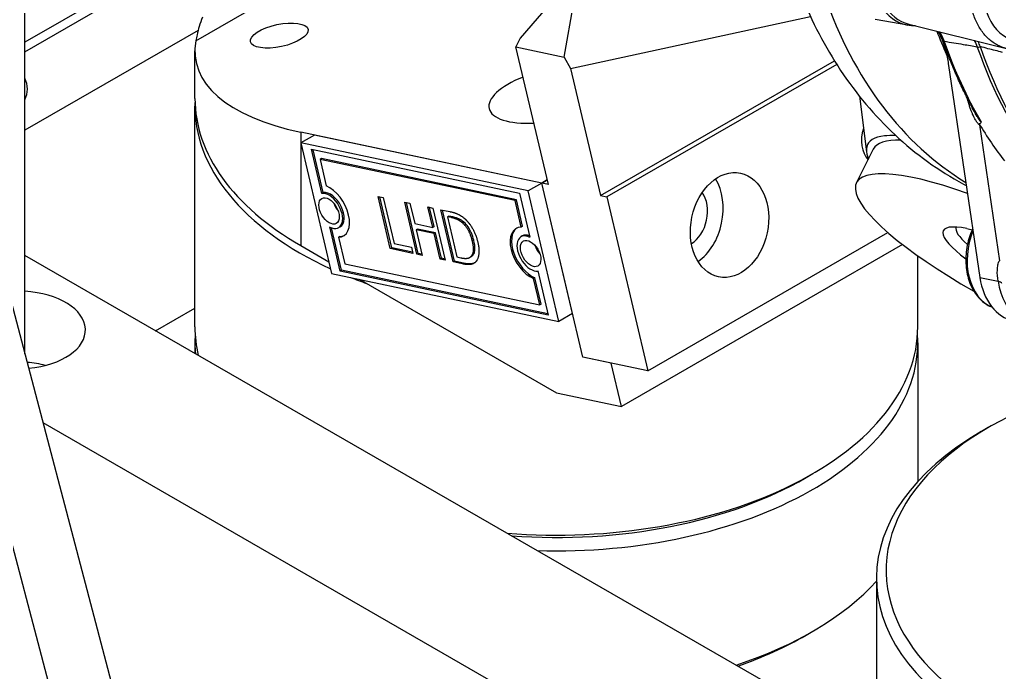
# Model space of a CAD drawing. Header units: millimetres. Extents: x 0 to 7722, y 0 to 5460.
# Drawn here: x 4347.7 to 4449.3, y 3546.8 to 3614.6 of the extents above; entities that cross this region are included whole.
import ezdxf

# ---------------------------------------------------------------- set-up
doc = ezdxf.new("R2010")
doc.units = ezdxf.units.MM
doc.header["$LTSCALE"] = 5
doc.layers.get('0').update_dxf_attribs({"linetype": 'CONTINUOUS'})

# ---------------------------------------------------------------- blocks, each defined once
blk = doc.blocks.new('RWFWFWEWEFWEFWEF')
for p, q in [((-162.28, -23.04), (-123.04, -0.44)), ((-144.53, -21.9), (-118.39, -6.84)), ((-139.3, -8.83), (-162.28, -22.06)), ((-162.28, -54.37), (-162.28, -15.45)), ((-107.35, -17.51), (-110.87, -21.63)), ((-106.32, -23.6), (-105.32, -17.94)), ((-105.67, -24.77), (-80.76, -19.38)), ((-70.66, -20.29), (-74.05, -19.7)), ((-70.57, -20.17), (-60.43, -22.71)), ((-144.29, -20.83), (-162.28, -31.18)), ((-110.87, -21.63), (-111.32, -22.54)), ((-67.04, -21.86), (-67.09, -21.85)), ((-144.63, -27.88), (-144.63, -22.95)), ((-107.96, -36.81), (-111.32, -22.54)), ((-111.32, -22.54), (-106.32, -23.6)), ((-106.32, -23.6), (-105.67, -24.77)), ((-102.56, -37.95), (-78.28, -23.97)), ((-78.03, -24.36), (-101.89, -38.09)), ((-170.06, -24.82), (-146.72, -113.47)), ((-105.67, -24.77), (-102.56, -37.95)), ((-66.44, -24.46), (-63.19, -46.45)), ((-152.38, -116.73), (-175.72, -28.07)), ((-75.69, -27.65), (-74.96, -33.42)), ((-144.63, -51.59), (-144.63, -28.7)), ((-133.64, -31.38), (-133.64, -32.49)), ((-108.63, -36.67), (-133.64, -31.38)), ((-63.24, -30.63), (-61.16, -44.72)), ((-132.24, -31.68), (-133.65, -32.5)), ((-110.05, -37.48), (-133.65, -32.5)), ((-133.65, -32.5), (-130.46, -46.03)), ((-133.64, -32.52), (-133.64, -43.15)), ((-108.63, -36.67), (-132.24, -31.68)), ((-131.46, -37.73), (-132.53, -33.16)), ((-132.53, -33.16), (-110.95, -37.72)), ((-131.31, -37.65), (-132.36, -33.2)), ((-74.25, -33.14), (-75.99, -36.62)), ((-131.5, -34.12), (-131.64, -34.21)), ((-131.64, -34.21), (-131, -36.95)), ((-111.41, -38.48), (-131.64, -34.21)), ((-111.27, -38.4), (-131.5, -34.12)), ((-108.63, -36.67), (-108.07, -36.34)), ((-108.07, -36.34), (-108.63, -36.67)), ((-108.63, -36.67), (-110.05, -37.48)), ((-106.86, -51.02), (-110.05, -37.48)), ((-107.96, -36.81), (-108.63, -36.67)), ((-104.38, -54.71), (-108.63, -36.67)), ((-104.38, -54.71), (-108.63, -36.67)), ((-105.44, -50.2), (-108.63, -36.67)), ((-131.31, -37.65), (-131.46, -37.73)), ((-125.63, -38.05), (-125.09, -38.16)), ((-124.36, -43.46), (-125.63, -38.05)), ((-124.21, -43.38), (-125.46, -38.08)), ((-125.09, -38.16), (-123.97, -42.93)), ((-111.27, -38.4), (-111.41, -38.48)), ((-110.77, -41.23), (-111.41, -38.48)), ((-110.63, -41.14), (-111.27, -38.4)), ((-110.95, -37.72), (-109.88, -42.29)), ((-102.56, -37.95), (-101.89, -38.09)), ((-101.89, -38.09), (-97.64, -56.14)), ((-121.59, -44.05), (-122.86, -38.63)), ((-122.86, -38.63), (-122.33, -38.75)), ((-121.45, -43.96), (-122.69, -38.67)), ((-122.33, -38.75), (-121.83, -40.87)), ((-119.96, -41.26), (-120.46, -39.14)), ((-120.46, -39.14), (-119.93, -39.25)), ((-119.82, -41.18), (-120.29, -39.18)), ((-119.93, -39.25), (-118.65, -44.67)), ((-119.11, -39.43), (-118.18, -39.62)), ((-117.83, -44.84), (-119.11, -39.43)), ((-117.69, -44.76), (-118.94, -39.46)), ((-118.28, -40.08), (-118.42, -40.16)), ((-118.01, -40.25), (-118.42, -40.16)), ((-118.42, -40.16), (-117.44, -44.33)), ((-117.87, -40.17), (-118.28, -40.08)), ((-117.87, -40.17), (-118.01, -40.25)), ((-129.55, -45.79), (-130.63, -41.22)), ((-129.41, -45.71), (-130.45, -41.3)), ((-129.57, -41.2), (-129.71, -41.28)), ((-121.83, -40.87), (-119.96, -41.26)), ((-121.53, -41.43), (-121.67, -41.51)), ((-119.81, -41.9), (-121.67, -41.51)), ((-121.67, -41.51), (-121.05, -44.16)), ((-119.67, -41.82), (-121.53, -41.43)), ((-119.82, -41.18), (-119.96, -41.26)), ((-116.72, -40.72), (-116.87, -40.8)), ((-110.63, -41.14), (-110.77, -41.23)), ((-64.55, -41.39), (-63.98, -41.51)), ((-129.6, -42.21), (-129.74, -42.29)), ((-129.74, -42.29), (-129.09, -45.03)), ((-119.67, -41.82), (-119.81, -41.9)), ((-119.19, -44.55), (-119.81, -41.9)), ((-119.05, -44.47), (-119.67, -41.82)), ((-115.7, -42.6), (-115.84, -42.69)), ((-110.66, -42.15), (-110.8, -42.23)), ((-97.64, -56.14), (-72.73, -41.8)), ((-133.64, -43.15), (-130.75, -44.82)), ((-124.21, -43.38), (-124.36, -43.46)), ((-122.01, -43.96), (-124.36, -43.46)), ((-122.04, -43.84), (-124.21, -43.38)), ((-123.97, -42.93), (-122.16, -43.32)), ((-122.16, -43.32), (-122.01, -43.96)), ((-71.21, -43.04), (-100.38, -59.84)), ((-25.1, -123.16), (-162.28, -44.17)), ((-121.45, -43.96), (-121.59, -44.05)), ((-121.05, -44.16), (-121.59, -44.05)), ((-121.08, -44.04), (-121.45, -43.96)), ((-119.05, -44.47), (-119.19, -44.55)), ((-118.65, -44.67), (-119.19, -44.55)), ((-118.68, -44.55), (-119.05, -44.47)), ((-117.44, -44.33), (-117.03, -44.42)), ((-115.98, -44.3), (-116.12, -44.38)), ((-115.85, -44.21), (-116, -44.29)), ((-69.63, -51.59), (-69.63, -44.21)), ((-129.41, -45.71), (-129.55, -45.79)), ((-108, -50.23), (-129.41, -45.71)), ((-129.09, -45.03), (-108.86, -49.31)), ((-117.69, -44.76), (-117.83, -44.84)), ((-116.9, -45.04), (-117.83, -44.84)), ((-116.76, -44.96), (-117.69, -44.76)), ((-116.76, -44.96), (-116.9, -45.04)), ((-130.46, -46.03), (-106.86, -51.02)), ((-107.97, -50.35), (-129.55, -45.79)), ((-127.59, -46.64), (-107.13, -58.42)), ((-109.37, -46.48), (-109.51, -46.56)), ((-108.86, -49.31), (-109.51, -46.56)), ((-108.72, -49.23), (-109.37, -46.48)), ((-109.05, -45.78), (-107.97, -50.35)), ((-63.19, -46.45), (-61.3, -46.85)), ((-148.71, -51.98), (-144.63, -49.63)), ((-108.72, -49.23), (-108.86, -49.31)), ((-105.44, -50.2), (-106.86, -51.02)), ((-144.63, -53.22), (-144.63, -54.33)), ((-69.63, -53.22), (-69.63, -67.63)), ((-97.64, -56.14), (-104.38, -54.71)), ((-101.45, -55.33), (-104.38, -54.71)), ((-100.38, -59.84), (-101.45, -55.33)), ((-107.13, -58.42), (-100.38, -59.84)), ((-39.24, -131.31), (-160.39, -61.54)), ((-62.32, -62.03), (-63.03, -62.44)), ((-81.22, -67.21), (-80.51, -66.8)), ((-73.92, -77.65), (-73.92, -92.37)), ((-81.22, -83.56), (-80.51, -83.15))]:
    blk.add_line(p, q)
for centre, major_axis, ratio, start_param, end_param in [((-69.34, -13.4), (-1.45, -6.86), 0.724502, 3.595713, 6.310713), ((-69.02, -13.47), (-1.42, -6.73), 0.724502, 3.717497, 6.255658), ((-58, -15.82), (1.58, 6.08), 0.754122, 0.611702, 3.75055), ((-46.67, 7.41), (-9.97, -47.17), 0.724502, 5.405764, 6.037566), ((-35.49, 5.05), (-9.97, -47.17), 0.724502, 5.439151, 5.500692), ((-107.13, -16.11), (37.38, 8.01), 0.3788, 2.990398, 3.846026), ((-66.56, -21.72), (-0.472, -0.165), 0.441755, 0, 0.656952), ((-32.11, 4.33), (10.63, 50.28), 0.724502, 2.266467, 2.471789), ((-63.13, -22.29), (-0.472, -0.164), 0.44079, 0.657676, 1.373743), ((-28.74, 3.62), (-10.6, -50.16), 0.724502, 5.406236, 5.732782), ((-28.41, 3.55), (10.6, 50.14), 0.724502, 2.262229, 2.593605), ((-169, -26.91), (7, 0), 0.575862, 5.998126, 6.568245), ((-107.13, -27.43), (-6.98, -1.49), 0.3788, 5.148174, 7.43369), ((-107.13, -28.7), (-37.5, 0), 0.575862, 6.264255, 7.178543), ((-107.13, -27.88), (-37.5, 0), 0.575862, 0, 0.785398), ((-32.46, 4.41), (-10.63, -50.3), 0.724502, 5.62001, 5.730774), ((-73.25, -31.85), (0.62, 2.94), 0.724502, 1.433685, 2.654119), ((-56.37, -42.11), (-17.88, 8.96), 0.23465, 5.816042, 6.283185), ((-58.11, -45.59), (-17.88, 8.96), 0.23465, 5.191166, 7.648137), ((-93.88, -40.01), (-1.14, -5.38), 0.724502, 0.650293, 2.491299), ((-130.56, -39.47), (1, -1.73), 0.578093, 0, 2.916241), ((-130.71, -39.55), (1.5, -2.6), 0.578093, 5.972602, 8.779298), ((-130.71, -39.55), (1, -1.73), 0.578093, 5.552473, 9.199426), ((-93.88, -40.01), (-0.68, -3.23), 0.724502, 0.604763, 2.536829), ((-129.29, -38.73), (0.75, -1.3), 0.578093, 4.36714, 5.057638), ((-109.8, -43.97), (-1.5, 2.6), 0.578093, 5.972602, 8.779298), ((-109.66, -43.88), (-1.5, 2.6), 0.578093, 0.047067, 2.496113), ((-59.69, -45.25), (-7.29, 3.65), 0.23465, 5.553391, 7.230543), ((-59.26, -44.38), (-6.39, 3.2), 0.23465, 0.031434, 0.742918), ((-60.18, -43.95), (-1.21, -5.75), 0.724502, 4.457622, 6.154558), ((-130.56, -39.47), (1.5, -2.6), 0.578093, 5.972602, 6.236118), ((-109.8, -43.97), (-1, 1.73), 0.578093, 5.552473, 9.199426), ((-109.66, -43.88), (-1, 1.73), 0.578093, 5.680154, 6.283185), ((-108.39, -43.15), (0.75, -1.3), 0.578093, 4.36714, 5.057638), ((-107.13, -28.7), (37.5, 0), 0.575862, 4.106397, 4.158897), ((-58.3, -44.35), (-1.4, -6.6), 0.724502, 5.185319, 6.283185), ((-56.4, -44.75), (-1.4, -6.6), 0.724502, 5.185319, 5.964652), ((-62.38, -47.32), (1.48, 0.22), 0.313961, 0.064361, 0.70272), ((-162.99, -51.9), (7, 0), 0.575862, 4.871079, 7.752794), ((-107.13, -51.59), (-37.5, 0), 0.575862, 0, 0.136919), ((-107.13, -51.59), (37.5, 0), 0.575862, 4.57547, 6.283185), ((-107.13, -53.22), (-37.5, 0), 0.575862, 6.245318, 6.336021), ((-107.13, -53.22), (37.5, 0), 0.575862, 4.659553, 6.321053), ((-162.99, -59.26), (-7, 0), 0.575862, 4.291339, 4.57714), ((-36.42, -76.84), (-36.5, 0), 0.575862, 4.952213, 8.632554), ((-36.42, -77.65), (-37.5, 0), 0.575862, 5.50164, 8.606578), ((-107.13, -52.41), (-36.5, 0), 0.575862, 1.443204, 2.360047), ((-107.13, -52.41), (36.5, 0), 0.575862, 4.584797, 5.50164), ((-107.13, -67.94), (-37.5, 0), 0.575862, 2.091511, 2.65862), ((-107.13, -68.76), (36.5, 0), 0.575862, 5.254116, 5.50164)]:
    blk.add_ellipse(centre, major_axis=major_axis, ratio=ratio, start_param=start_param, end_param=end_param)
for centre, major_axis, ratio in [((-135.88, -21.36), (-2.99, -0.64), 0.3788), ((-89.16, -41.01), (1.14, 5.38), 0.724502), ((-130.71, -39.55), (-0.75, 1.3), 0.578093), ((-109.8, -43.97), (-0.75, 1.3), 0.578093)]:
    blk.add_ellipse(centre, major_axis=major_axis, ratio=ratio)
for points, knots in [([(-84.28, -8.6), (-83.68, -11.54), (-82.83, -14.41), (-80.62, -19.91), (-79.26, -22.53), (-76.01, -27.41), (-74.13, -29.66), (-69.86, -33.65), (-67.47, -35.38), (-64.79, -36.81), (-64.7, -36.86), (-64.6, -36.9)], [1.5358502, 1.5358502, 1.5358502, 1.5358502, 1.7418179, 1.7418179, 1.9477856, 1.9477856, 2.1537533, 2.1537533, 2.359721, 2.359721, 2.3672185, 2.3672185, 2.3672185, 2.3672185]), ([(-60.43, -22.71), (-60.75, -22.63), (-61.06, -22.51), (-61.36, -22.36), (-61.68, -22.19), (-61.98, -21.97), (-62.26, -21.72), (-62.54, -21.47), (-62.79, -21.18), (-63.02, -20.86), (-63.14, -20.7), (-63.24, -20.52), (-63.34, -20.35), (-63.44, -20.17), (-63.53, -19.98), (-63.62, -19.79), (-63.78, -19.41), (-63.92, -19), (-64.02, -18.57), (-64.12, -18.14), (-64.19, -17.69), (-64.22, -17.23), (-64.24, -17.01), (-64.24, -16.78), (-64.24, -16.54), (-64.24, -16.31), (-64.23, -16.07), (-64.21, -15.84), (-64.16, -15.37), (-64.09, -14.9), (-63.98, -14.44), (-63.87, -13.98), (-63.72, -13.51), (-63.55, -13.08), (-63.37, -12.64), (-63.16, -12.22), (-62.93, -11.82), (-62.81, -11.62), (-62.68, -11.43), (-62.55, -11.25), (-62.42, -11.06), (-62.29, -10.88), (-62.14, -10.71), (-62, -10.54), (-61.86, -10.38), (-61.7, -10.23), (-61.55, -10.07), (-61.39, -9.93), (-61.23, -9.79), (-60.9, -9.52), (-60.56, -9.29), (-60.21, -9.09)], [0.1917974, 0.1917974, 0.1917974, 0.1917974, 0.2498378, 0.2498378, 0.2498378, 0.3125, 0.3125, 0.3125, 0.3749511, 0.3749511, 0.3749511, 0.40625, 0.40625, 0.40625, 0.4375, 0.4375, 0.4375, 0.4999216, 0.4999216, 0.4999216, 0.5625, 0.5625, 0.5625, 0.59375, 0.59375, 0.59375, 0.6248946, 0.6248946, 0.6248946, 0.6875, 0.6875, 0.6875, 0.75, 0.75, 0.75, 0.8125, 0.8125, 0.8125, 0.84375, 0.84375, 0.84375, 0.875, 0.875, 0.875, 0.90625, 0.90625, 0.90625, 0.9375, 0.9375, 0.9375, 1, 1, 1, 1]), ([(-143.86, -19.44), (-144.1, -20.11), (-144.28, -20.73), (-144.46, -21.49), (-144.5, -21.7), (-144.53, -21.9)], [3.5676698, 3.5676698, 3.5676698, 3.5676698, 3.9285032, 3.9285032, 4.0782887, 4.0782887, 4.0782887, 4.0782887]), ([(-69.86, -20.34), (-69.97, -20.35), (-70.07, -20.35), (-70.34, -20.33), (-70.5, -20.32), (-70.66, -20.29)], [3.5431968, 3.5431968, 3.5431968, 3.5431968, 3.6004426, 3.6004426, 3.6899688, 3.6899688, 3.6899688, 3.6899688]), ([(-67.53, -20.93), (-67.37, -21.21), (-67.22, -21.51), (-67.1, -21.82), (-67.1, -21.83), (-67.09, -21.85)], [-1.3992233, -1.3992233, -1.3992233, -1.3992233, -1.3012627, -1.3012627, -1.2970758, -1.2970758, -1.2970758, -1.2970758]), ([(-67.36, -20.97), (-67.32, -21.04), (-67.28, -21.11), (-67.24, -21.18), (-67.1, -21.43), (-66.99, -21.7), (-66.89, -21.98)], [0.8410669, 0.8410669, 0.8410669, 0.8410669, 0.8755324, 0.8755324, 0.8755324, 1, 1, 1, 1]), ([(-67.09, -21.85), (-66.94, -22.23), (-66.82, -22.65), (-66.6, -23.55), (-66.51, -24.03), (-66.44, -24.46)], [-0.5684167, -0.5684167, -0.5684167, -0.5684167, -0.4464124, -0.4464124, -0.3082864, -0.3082864, -0.3082864, -0.3082864]), ([(-63.46, -29.77), (-63.74, -29.28), (-64.01, -28.79), (-64.54, -27.78), (-64.79, -27.27), (-65.28, -26.24), (-65.52, -25.71), (-65.98, -24.64), (-66.2, -24.1), (-66.63, -23.01), (-66.83, -22.45), (-67.03, -21.89)], [4.3992704, 4.3992704, 4.3992704, 4.3992704, 4.4379409, 4.4379409, 4.4766114, 4.4766114, 4.5152818, 4.5152818, 4.5539523, 4.5539523, 4.5926227, 4.5926227, 4.5926227, 4.5926227]), ([(-63.45, -22.55), (-63.94, -22.47), (-64.42, -22.39), (-64.9, -22.31), (-65.56, -22.2), (-66.22, -22.09), (-66.89, -21.98)], [0.000487165, 0.000487165, 0.000487165, 0.000487165, 0.002591153, 0.002591153, 0.002591153, 0.005489754, 0.005489754, 0.005489754, 0.005489754]), ([(-60.85, -23.1), (-61.35, -22.97), (-61.85, -22.85), (-62.62, -22.65), (-62.88, -22.58), (-63.15, -22.51)], [0, 0, 0, 0, 0.002252707, 0.002252707, 0.003474983, 0.003474983, 0.003474983, 0.003474983]), ([(-63.24, -30.63), (-63.28, -30.6), (-63.32, -30.56), (-63.35, -30.52), (-63.42, -30.44), (-63.49, -30.35), (-63.55, -30.26), (-63.56, -30.24), (-63.57, -30.23), (-63.58, -30.21), (-63.6, -30.17), (-63.63, -30.13), (-63.65, -30.09), (-63.69, -30.02), (-63.73, -29.95), (-63.77, -29.87), (-63.83, -29.76), (-63.89, -29.64), (-63.94, -29.52), (-63.95, -29.5), (-63.96, -29.48), (-63.97, -29.46), (-64.01, -29.36), (-64.05, -29.26), (-64.09, -29.16), (-64.14, -29.04), (-64.18, -28.92), (-64.22, -28.8), (-64.26, -28.67), (-64.3, -28.55), (-64.34, -28.43), (-64.37, -28.33), (-64.4, -28.23), (-64.43, -28.14), (-64.46, -28.03), (-64.49, -27.92), (-64.52, -27.81)], [0, 0, 0, 0, 0.0300126, 0.0300126, 0.0300126, 0.0898437, 0.0898437, 0.0898437, 0.0992435, 0.0992435, 0.0992435, 0.125, 0.125, 0.125, 0.1684973, 0.1684973, 0.1684973, 0.2378146, 0.2378146, 0.2378146, 0.25, 0.25, 0.25, 0.3071248, 0.3071248, 0.3071248, 0.375, 0.375, 0.375, 0.4456881, 0.4456881, 0.4456881, 0.5, 0.5, 0.5, 0.5619994, 0.5619994, 0.5619994, 0.5619994]), ([(-63.46, -29.77), (-63.45, -29.79), (-63.44, -29.81), (-63.42, -29.83), (-63.41, -29.85), (-63.4, -29.87), (-63.39, -29.89), (-63.35, -29.96), (-63.31, -30.02), (-63.26, -30.09), (-63.26, -30.09), (-63.26, -30.1), (-63.26, -30.1), (-63.23, -30.14), (-63.2, -30.18), (-63.17, -30.22), (-63.16, -30.23), (-63.15, -30.24), (-63.14, -30.26), (-63.13, -30.26), (-63.12, -30.27), (-63.12, -30.27), (-63.11, -30.28), (-63.09, -30.29), (-63.08, -30.3), (-63.08, -30.3), (-63.07, -30.3), (-63.07, -30.3), (-63.07, -30.31), (-63.06, -30.31), (-63.06, -30.31)], [0.8598177, 0.8598177, 0.8598177, 0.8598177, 0.875, 0.875, 0.875, 0.887881, 0.887881, 0.887881, 0.9375, 0.9375, 0.9375, 0.9399965, 0.9399965, 0.9399965, 0.96875, 0.96875, 0.96875, 0.9790998, 0.9790998, 0.9790998, 0.984375, 0.984375, 0.984375, 0.9931335, 0.9931335, 0.9931335, 0.9974251, 0.9974251, 0.9974251, 1, 1, 1, 1]), ([(-63.27, -30.49), (-63.21, -30.48), (-63.15, -30.47), (-63.09, -30.43), (-63.08, -30.41), (-63.06, -30.36), (-63.06, -30.34), (-63.06, -30.31)], [0.0000018, 0.0000018, 0.0000018, 0.0000018, 0.5, 0.5, 0.75, 0.75, 1, 1, 1, 1]), ([(-63.27, -30.49), (-63.26, -30.51), (-63.26, -30.54), (-63.25, -30.58), (-63.25, -30.61), (-63.24, -30.63)], [0.00000159, 0.00000159, 0.00000159, 0.00000159, 0.00778575, 0.00778575, 0.01557, 0.01557, 0.01557, 0.01557]), ([(-71.91, -31.74), (-72.35, -31.72), (-72.75, -31.73), (-74.15, -31.89), (-74.78, -32.28), (-75.01, -33.19), (-74.97, -33.56), (-74.8, -34.03), (-74.77, -34.09), (-74.75, -34.15)], [0.03633043, 0.03633043, 0.03633043, 0.03633043, 0.03895266, 0.03895266, 0.04681343, 0.04681343, 0.05074382, 0.05074382, 0.05128463, 0.05128463, 0.05128463, 0.05128463]), ([(-116.72, -40.72), (-116.9, -40.58), (-117.07, -40.46), (-117.35, -40.32), (-117.55, -40.24), (-117.87, -40.17)], [-0.37835, -0.37835, -0.37835, -0.37835, -0.1437695, -0.1437695, 0, 0, 0, 0]), ([(-115.7, -42.6), (-115.76, -42.35), (-115.84, -42.09), (-116.04, -41.62), (-116.15, -41.41), (-116.42, -41.02), (-116.56, -40.86), (-116.72, -40.72)], [-0.2259112, -0.2259112, -0.2259112, -0.2259112, -0.1419617, -0.1419617, -0.0701832, -0.0701832, 0, 0, 0, 0]), ([(-63.94, -41.4), (-64.18, -41.94), (-64.37, -42.52), (-64.62, -43.73), (-64.67, -44.36), (-64.61, -45.59), (-64.51, -46.19), (-64.15, -47.3), (-63.89, -47.8), (-63.26, -48.66), (-62.88, -49.01), (-62.28, -49.38), (-62.1, -49.47), (-61.91, -49.54)], [6.975451, 6.975451, 6.975451, 6.975451, 7.290978, 7.290978, 7.6207, 7.6207, 7.950365, 7.950365, 8.27831, 8.27831, 8.598016, 8.598016, 8.730571, 8.730571, 8.730571, 8.730571]), ([(-115.85, -44.21), (-115.78, -44.15), (-115.72, -44.06), (-115.61, -43.82), (-115.59, -43.68), (-115.56, -43.29), (-115.62, -42.94), (-115.7, -42.6)], [-0.179043, -0.179043, -0.179043, -0.179043, -0.1490167, -0.1490167, -0.1113346, -0.1113346, 0, 0, 0, 0]), ([(-61.3, -46.85), (-61.36, -46.45), (-61.39, -46.07), (-61.37, -45.51), (-61.35, -45.32), (-61.29, -44.99), (-61.23, -44.83), (-61.15, -44.72)], [0, 0, 0, 0, 0.5, 0.5, 0.75, 0.75, 1, 1, 1, 1]), ([(-115.63, -44.95), (-115.77, -45.02), (-115.9, -45.03), (-116.21, -45.06), (-116.5, -45.01), (-116.76, -44.96)], [-0.1494718, -0.1494718, -0.1494718, -0.1494718, -0.1138033, -0.1138033, 0, 0, 0, 0])]:
    blk.add_open_spline(points, degree=3, knots=knots)
for points, degree in [([(-67.03, -21.89), (-67.15, -21.55), (-67.29, -21.23), (-67.46, -20.95)], 3), ([(-63.32, -20.4), (-63.32, -20.4), (-63.32, -20.4), (-63.32, -20.4)], 3), ([(-63.45, -22.55), (-63.54, -22.31), (-63.63, -22.09), (-63.73, -21.88)], 3), ([(-63.15, -22.51), (-63.22, -22.32), (-63.29, -22.15), (-63.37, -21.98)], 3), ([(-63.46, -29.77), (-63.46, -29.77), (-63.46, -29.77), (-63.46, -29.77)], 3), ([(-118.18, -39.62), (-117.61, -39.74), (-116.91, -40.11), (-116.63, -40.36)], 2), ([(-116.87, -40.8), (-117.12, -40.58), (-117.65, -40.33), (-118.01, -40.25)], 2), ([(-116.63, -40.36), (-116.16, -40.79), (-115.46, -42.02), (-115.28, -42.81)], 2), ([(-115.84, -42.69), (-115.99, -42.06), (-116.5, -41.12), (-116.87, -40.8)], 2), ([(-116, -44.29), (-115.77, -44.1), (-115.69, -43.32), (-115.84, -42.69)], 2), ([(-115.28, -42.81), (-115.1, -43.55), (-115.27, -44.65), (-115.57, -44.91)], 2), ([(-117.03, -44.42), (-116.67, -44.49), (-116.17, -44.45), (-116, -44.29)], 2), ([(-115.98, -44.3), (-115.93, -44.28), (-115.89, -44.25), (-115.85, -44.21)], 3), ([(-115.57, -44.91), (-115.82, -45.1), (-116.41, -45.14), (-116.9, -45.04)], 2)]:
    blk.add_open_spline(points, degree=degree)

msp = doc.modelspace()

# ---------------------------------------------------------------- block references
msp.add_blockref('RWFWFWEWEFWEFWEF', (4510.5, 3634.26))

doc.saveas('drawing.dxf')
